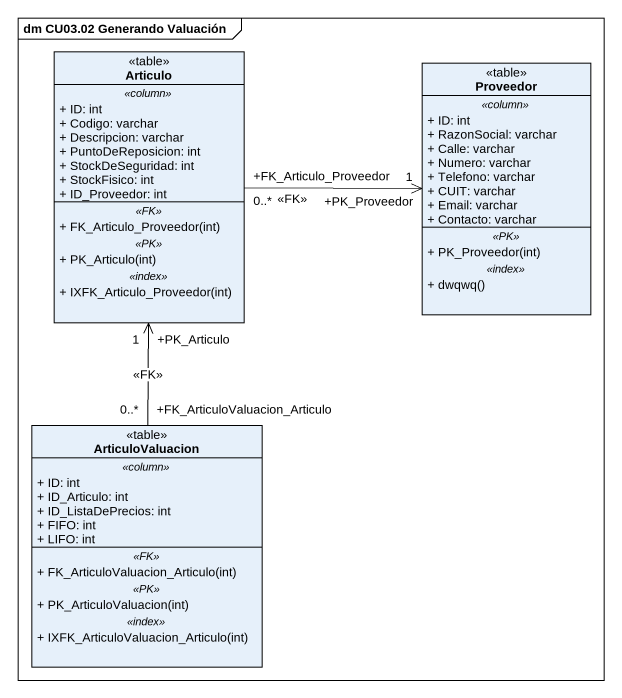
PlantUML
@startuml
mainframe dm CU03.02 Generando Valuación
hide circle
hide empty members
skinparam classAttributeIconSize 0
class Articulo <<table>> {
  .. <<column>> ..
  + ID: int
  + Codigo: varchar
  + Descripcion: varchar
  + PuntoDeReposicion: int
  + StockDeSeguridad: int
  + StockFisico: int
  + ID_Proveedor: int
  .. <<FK>> ..
  + FK_Articulo_Proveedor(int)
  .. <<PK>> ..
  + PK_Articulo(int)
  .. <<index>> ..
  + IXFK_Articulo_Proveedor(int)
}
class Proveedor <<table>> {
  .. <<column>> ..
  + ID: int
  + RazonSocial: varchar
  + Calle: varchar
  + Numero: varchar
  + Telefono: varchar
  + CUIT: varchar
  + Email: varchar
  + Contacto: varchar
  .. <<PK>> ..
  + PK_Proveedor(int)
  .. <<index>> ..
  + dwqwq()
}
class ArticuloValuacion <<table>> {
  .. <<column>> ..
  + ID: int
  + ID_Articulo: int
  + ID_ListaDePrecios: int
  + FIFO: int
  + LIFO: int
  .. <<FK>> ..
  + FK_ArticuloValuacion_Articulo(int)
  .. <<PK>> ..
  + PK_ArticuloValuacion(int)
  .. <<index>> ..
  + IXFK_ArticuloValuacion_Articulo(int)
}
Articulo "+FK_Articulo_Proveedor\n0..*" -right-> "+PK_Proveedor\n1" Proveedor : <<FK>>
ArticuloValuacion "+FK_ArticuloValuacion_Articulo\n0..*" -up-> "+PK_Articulo\n1" Articulo : <<FK>>
@enduml
